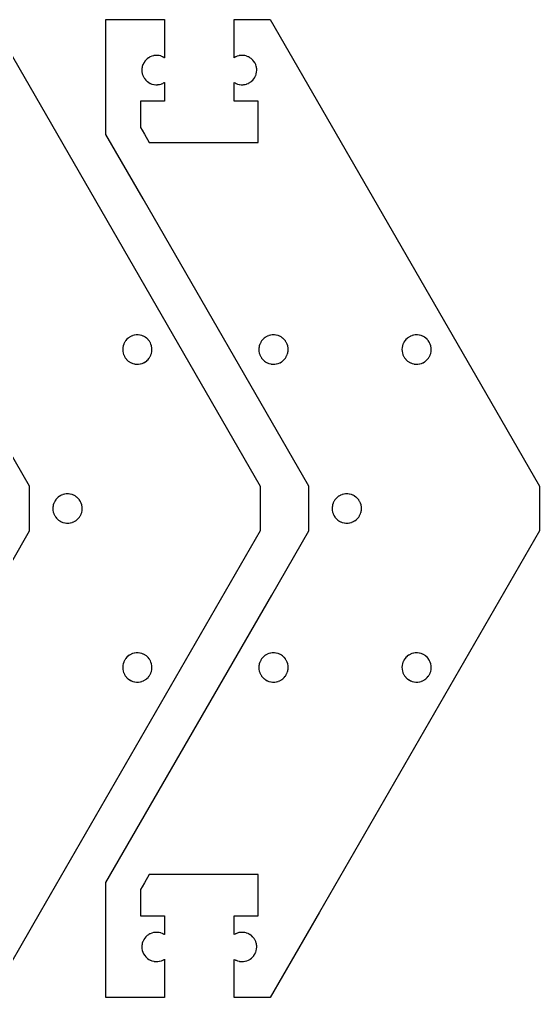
# Model space of a CAD drawing. Extents: x 0 to 3.15, y 0 to 1.46.
# Drawn here: x 2.371 to 3.147, y 0 to 1.458 of the extents above; entities that cross this region are included whole.
import ezdxf

# ---------------------------------------------------------------- set-up
doc = ezdxf.new("R2010")
doc.units = 0
doc.layers.get('0').update_dxf_attribs({"linetype": 'CONTINUOUS'})

msp = doc.modelspace()

# ---------------------------------------------------------------- linework, layer by layer
at = {"color": 7}
for points in [[(2.3285, 1.4583), (2.6569, 0.8895), (2.7301, 0.7627), (2.7301, 0.696), (2.4019, 0.1275), (2.3285, 0.0004)], [(2.3308, 0.6002), (2.3861, 0.696), (2.3861, 0.7627), (2.1387, 1.1913)]]:
    msp.add_lwpolyline(points, dxfattribs=at)
msp.add_lwpolyline([(2.5873, 1.4306), (2.5873, 1.4015), (2.5872, 1.4015), (2.5871, 1.4015), (2.586, 1.4022), (2.5854, 1.4025), (2.5848, 1.4028), (2.5844, 1.403), (2.5823, 1.4038), (2.5818, 1.404), (2.5796, 1.4045), (2.5791, 1.4046), (2.5769, 1.4048), (2.5742, 1.4048), (2.5737, 1.4048), (2.5714, 1.4045), (2.5709, 1.4044), (2.5687, 1.4038), (2.5683, 1.4037), (2.5662, 1.4028), (2.5657, 1.4026), (2.5638, 1.4015), (2.5634, 1.4012), (2.5616, 1.3999), (2.5612, 1.3995), (2.5596, 1.398), (2.5582, 1.3963), (2.5578, 1.3959), (2.5566, 1.394), (2.5564, 1.3936), (2.5554, 1.3915), (2.5552, 1.3911), (2.5543, 1.3885), (2.5539, 1.3862), (2.5538, 1.3857), (2.5537, 1.3835), (2.5537, 1.383), (2.5538, 1.3808), (2.5538, 1.3803), (2.5543, 1.3781), (2.5543, 1.3776), (2.555, 1.3754), (2.5552, 1.3749), (2.5562, 1.3729), (2.5564, 1.3725), (2.5576, 1.3706), (2.5578, 1.3702), (2.5596, 1.368), (2.5599, 1.3677), (2.5616, 1.3662), (2.562, 1.3659), (2.5638, 1.3645), (2.5642, 1.3643), (2.5662, 1.3632), (2.5667, 1.3631), (2.5687, 1.3622), (2.5692, 1.3621), (2.5714, 1.3616), (2.5719, 1.3615), (2.5742, 1.3612), (2.5769, 1.3612), (2.5774, 1.3613), (2.5796, 1.3616), (2.5801, 1.3617), (2.5823, 1.3622), (2.5827, 1.3624), (2.5848, 1.3632), (2.5854, 1.3635), (2.586, 1.3639), (2.5871, 1.3645), (2.5872, 1.3645), (2.5873, 1.3646), (2.5873, 1.3366), (2.5515, 1.3366), (2.5515, 1.2973), (2.5539, 1.2933), (2.5573, 1.2874), (2.5644, 1.2752), (2.7271, 1.2752), (2.7271, 1.3366), (2.6914, 1.3366), (2.6914, 1.3645), (2.6927, 1.3638), (2.6933, 1.3635), (2.6938, 1.3632), (2.6943, 1.3631), (2.6963, 1.3622), (2.6968, 1.3621), (2.699, 1.3616), (2.6995, 1.3615), (2.7018, 1.3612), (2.7045, 1.3612), (2.7055, 1.3613), (2.7073, 1.3616), (2.7077, 1.3617), (2.7099, 1.3622), (2.7104, 1.3624), (2.7125, 1.3632), (2.7129, 1.3634), (2.7149, 1.3645), (2.7153, 1.3648), (2.7171, 1.3662), (2.7174, 1.3665), (2.7191, 1.3681), (2.7205, 1.3698), (2.7208, 1.3702), (2.722, 1.3721), (2.7223, 1.3725), (2.7233, 1.3745), (2.7235, 1.3749), (2.7242, 1.3771), (2.7243, 1.3776), (2.7247, 1.3798), (2.7248, 1.3803), (2.725, 1.3825), (2.725, 1.383), (2.7249, 1.3853), (2.7248, 1.3857), (2.7244, 1.388), (2.7243, 1.3885), (2.7235, 1.3911), (2.7225, 1.3931), (2.7223, 1.3936), (2.7211, 1.3955), (2.7208, 1.3959), (2.7194, 1.3976), (2.7191, 1.398), (2.7187, 1.3983), (2.7171, 1.3999), (2.7167, 1.4002), (2.7149, 1.4015), (2.7144, 1.4018), (2.7125, 1.4028), (2.712, 1.403), (2.7099, 1.4038), (2.7094, 1.404), (2.7073, 1.4045), (2.7067, 1.4046), (2.7045, 1.4048), (2.7018, 1.4048), (2.7012, 1.4048), (2.699, 1.4045), (2.6985, 1.4044), (2.6963, 1.4038), (2.6959, 1.4037), (2.6938, 1.4028), (2.6933, 1.4026), (2.6927, 1.4022), (2.6914, 1.4015), (2.6914, 1.4583), (2.7452, 1.4583), (3.0736, 0.8895), (3.1468, 0.7627), (3.1468, 0.696), (2.8186, 0.1275), (2.7452, 0.0004), (2.6914, 0.0004), (2.6914, 0.0572), (2.6927, 0.0565), (2.6933, 0.0562), (2.6938, 0.0559), (2.6943, 0.0558), (2.6963, 0.0549), (2.6968, 0.0548), (2.699, 0.0543), (2.6995, 0.0542), (2.7018, 0.0539), (2.7045, 0.0539), (2.705, 0.054), (2.7073, 0.0543), (2.7077, 0.0544), (2.7099, 0.0549), (2.7104, 0.0551), (2.7125, 0.0559), (2.7129, 0.0562), (2.7149, 0.0572), (2.7153, 0.0576), (2.7171, 0.0589), (2.7174, 0.0592), (2.7191, 0.0608), (2.7205, 0.0625), (2.7208, 0.0629), (2.722, 0.0648), (2.7223, 0.0652), (2.7233, 0.0672), (2.7235, 0.0677), (2.7242, 0.0698), (2.7243, 0.0703), (2.7247, 0.0725), (2.7248, 0.073), (2.725, 0.0752), (2.725, 0.0757), (2.7249, 0.078), (2.7248, 0.0785), (2.7244, 0.0807), (2.7243, 0.0812), (2.7235, 0.0838), (2.7225, 0.0858), (2.7223, 0.0863), (2.7211, 0.0882), (2.7208, 0.0886), (2.7194, 0.0903), (2.7191, 0.0907), (2.7187, 0.091), (2.7171, 0.0926), (2.7167, 0.0929), (2.7149, 0.0942), (2.7144, 0.0945), (2.7125, 0.0955), (2.712, 0.0957), (2.7099, 0.0965), (2.7094, 0.0967), (2.7073, 0.0972), (2.7067, 0.0973), (2.7045, 0.0975), (2.7018, 0.0975), (2.7012, 0.0975), (2.699, 0.0972), (2.6985, 0.0971), (2.6963, 0.0965), (2.6959, 0.0964), (2.6938, 0.0955), (2.6933, 0.0953), (2.6927, 0.0949), (2.6914, 0.0942), (2.6914, 0.1221), (2.7271, 0.1221), (2.7271, 0.1835), (2.5644, 0.1835), (2.5573, 0.1713), (2.5539, 0.1655), (2.5515, 0.1615), (2.5515, 0.1221), (2.5873, 0.1221), (2.5873, 0.0942), (2.5872, 0.0942), (2.5871, 0.0942), (2.586, 0.0949), (2.5854, 0.0952), (2.5848, 0.0955), (2.5844, 0.0957), (2.5823, 0.0965), (2.5818, 0.0967), (2.5796, 0.0972), (2.5791, 0.0973), (2.5769, 0.0975), (2.5742, 0.0975), (2.5737, 0.0975), (2.5714, 0.0972), (2.5709, 0.0971), (2.5687, 0.0965), (2.5683, 0.0964), (2.5662, 0.0955), (2.5657, 0.0953), (2.5638, 0.0942), (2.5634, 0.0939), (2.5616, 0.0926), (2.5612, 0.0922), (2.5596, 0.0907), (2.5582, 0.089), (2.5578, 0.0886), (2.5566, 0.0867), (2.5564, 0.0863), (2.5554, 0.0843), (2.5552, 0.0838), (2.5543, 0.0812), (2.5539, 0.0789), (2.5538, 0.0785), (2.5537, 0.0762), (2.5537, 0.0757), (2.5538, 0.0735), (2.5538, 0.073), (2.5543, 0.0708), (2.5543, 0.0703), (2.555, 0.0681), (2.5552, 0.0677), (2.5562, 0.0656), (2.5564, 0.0652), (2.5576, 0.0633), (2.5578, 0.0629), (2.5593, 0.0611), (2.5596, 0.0608), (2.5599, 0.0604), (2.5616, 0.0589), (2.562, 0.0586), (2.5638, 0.0572), (2.5642, 0.057), (2.5662, 0.0559), (2.5667, 0.0558), (2.5687, 0.0549), (2.5692, 0.0548), (2.5714, 0.0543), (2.5719, 0.0542), (2.5742, 0.0539), (2.5769, 0.0539), (2.5774, 0.054), (2.5796, 0.0543), (2.5801, 0.0544), (2.5823, 0.0549), (2.5827, 0.0551), (2.5848, 0.0559), (2.5854, 0.0562), (2.586, 0.0566), (2.5871, 0.0572), (2.5872, 0.0572), (2.5873, 0.0573), (2.5873, 0.0004), (2.5, 0.0004), (2.5, 0.1716), (2.7474, 0.6002), (2.8028, 0.696), (2.8028, 0.7627), (2.5553, 1.1913), (2.5, 1.2872), (2.5, 1.4583), (2.5873, 1.4583), (2.5873, 1.4306)], close=True, dxfattribs=at)
at = {"color": 0}
for points in [[(2.5455, 0.9882), (2.545, 0.9881), (2.5427, 0.9878), (2.5423, 0.9877), (2.5401, 0.9871), (2.5396, 0.987), (2.5375, 0.9862), (2.5371, 0.9859), (2.5351, 0.9848), (2.5347, 0.9845), (2.5329, 0.9832), (2.5326, 0.9829), (2.5309, 0.9813), (2.5295, 0.9796), (2.5292, 0.9792), (2.528, 0.9773), (2.5277, 0.9769), (2.5267, 0.9749), (2.5265, 0.9744), (2.5257, 0.9718), (2.5253, 0.9696), (2.5252, 0.9691), (2.525, 0.9669), (2.525, 0.9664), (2.5251, 0.9641), (2.5252, 0.9636), (2.5256, 0.9614), (2.5257, 0.9609), (2.5264, 0.9588), (2.5265, 0.9583), (2.5275, 0.9563), (2.5277, 0.9558), (2.5289, 0.9539), (2.5292, 0.9535), (2.5306, 0.9518), (2.5309, 0.9514), (2.5313, 0.9511), (2.5329, 0.9495), (2.5333, 0.9492), (2.5351, 0.9479), (2.5356, 0.9476), (2.5375, 0.9466), (2.538, 0.9464), (2.5401, 0.9455), (2.5406, 0.9454), (2.5427, 0.9449), (2.5433, 0.9448), (2.5455, 0.9445), (2.5482, 0.9445), (2.5488, 0.9446), (2.551, 0.9449), (2.5515, 0.945), (2.5537, 0.9455), (2.5541, 0.9457), (2.5562, 0.9466), (2.5566, 0.9468), (2.5586, 0.9479), (2.559, 0.9482), (2.5608, 0.9495), (2.5612, 0.9499), (2.5628, 0.9514), (2.5642, 0.9531), (2.5646, 0.9535), (2.5657, 0.9554), (2.566, 0.9558), (2.567, 0.9578), (2.5672, 0.9583), (2.5679, 0.9604), (2.5681, 0.9609), (2.5685, 0.9631), (2.5686, 0.9636), (2.5687, 0.9659), (2.5687, 0.9664), (2.5686, 0.9686), (2.5686, 0.9691), (2.5681, 0.9713), (2.5681, 0.9718), (2.5672, 0.9744), (2.5663, 0.9765), (2.566, 0.9769), (2.5648, 0.9788), (2.5646, 0.9792), (2.5631, 0.981), (2.5628, 0.9813), (2.5624, 0.9817), (2.5608, 0.9832), (2.5604, 0.9835), (2.5586, 0.9848), (2.5582, 0.9851), (2.5562, 0.9862), (2.5557, 0.9863), (2.5537, 0.9871), (2.5532, 0.9873), (2.551, 0.9878), (2.5505, 0.9879), (2.5482, 0.9882), (2.5455, 0.9882)], [(2.7486, 0.9882), (2.7481, 0.9881), (2.7459, 0.9878), (2.7454, 0.9877), (2.7432, 0.9871), (2.7428, 0.987), (2.7407, 0.9862), (2.7402, 0.9859), (2.7383, 0.9848), (2.7378, 0.9845), (2.7361, 0.9832), (2.7357, 0.9829), (2.7341, 0.9813), (2.7326, 0.9796), (2.7323, 0.9792), (2.7311, 0.9773), (2.7309, 0.9769), (2.7299, 0.9749), (2.7296, 0.9744), (2.7288, 0.9718), (2.7284, 0.9696), (2.7283, 0.9691), (2.7281, 0.9669), (2.7281, 0.9664), (2.7283, 0.9641), (2.7283, 0.9636), (2.7287, 0.9614), (2.7288, 0.9609), (2.7295, 0.9588), (2.7296, 0.9583), (2.7306, 0.9563), (2.7309, 0.9558), (2.732, 0.9539), (2.7323, 0.9535), (2.7337, 0.9518), (2.7341, 0.9514), (2.7344, 0.9511), (2.7361, 0.9495), (2.7364, 0.9492), (2.7383, 0.9479), (2.7387, 0.9476), (2.7407, 0.9466), (2.7412, 0.9464), (2.7432, 0.9455), (2.7437, 0.9454), (2.7459, 0.9449), (2.7464, 0.9448), (2.7486, 0.9445), (2.7514, 0.9445), (2.7519, 0.9446), (2.7541, 0.9449), (2.7546, 0.945), (2.7568, 0.9455), (2.7572, 0.9457), (2.7593, 0.9466), (2.7598, 0.9468), (2.7617, 0.9479), (2.7622, 0.9482), (2.7639, 0.9495), (2.7643, 0.9499), (2.7659, 0.9514), (2.7674, 0.9531), (2.7677, 0.9535), (2.7689, 0.9554), (2.7691, 0.9558), (2.7701, 0.9578), (2.7704, 0.9583), (2.7711, 0.9604), (2.7712, 0.9609), (2.7716, 0.9631), (2.7717, 0.9636), (2.7719, 0.9659), (2.7719, 0.9664), (2.7717, 0.9686), (2.7717, 0.9691), (2.7713, 0.9713), (2.7712, 0.9718), (2.7704, 0.9744), (2.7694, 0.9765), (2.7691, 0.9769), (2.768, 0.9788), (2.7677, 0.9792), (2.7663, 0.981), (2.7659, 0.9813), (2.7656, 0.9817), (2.7639, 0.9832), (2.7636, 0.9835), (2.7617, 0.9848), (2.7613, 0.9851), (2.7593, 0.9862), (2.7588, 0.9863), (2.7568, 0.9871), (2.7563, 0.9873), (2.7541, 0.9878), (2.7536, 0.9879), (2.7514, 0.9882), (2.7486, 0.9882)], [(2.9622, 0.9882), (2.9616, 0.9881), (2.9594, 0.9878), (2.9589, 0.9877), (2.9568, 0.9871), (2.9563, 0.987), (2.9542, 0.9862), (2.9538, 0.9859), (2.9518, 0.9848), (2.9514, 0.9845), (2.9496, 0.9832), (2.9492, 0.9829), (2.9476, 0.9813), (2.9462, 0.9796), (2.9459, 0.9792), (2.9447, 0.9773), (2.9444, 0.9769), (2.9434, 0.9749), (2.9432, 0.9744), (2.9423, 0.9718), (2.9419, 0.9696), (2.9419, 0.9691), (2.9417, 0.9669), (2.9417, 0.9664), (2.9418, 0.9641), (2.9419, 0.9636), (2.9423, 0.9614), (2.9423, 0.9609), (2.943, 0.9588), (2.9432, 0.9583), (2.9442, 0.9563), (2.9444, 0.9558), (2.9456, 0.9539), (2.9459, 0.9535), (2.9473, 0.9518), (2.9476, 0.9514), (2.948, 0.9511), (2.9496, 0.9495), (2.95, 0.9492), (2.9518, 0.9479), (2.9523, 0.9476), (2.9542, 0.9466), (2.9547, 0.9464), (2.9568, 0.9455), (2.9573, 0.9454), (2.9594, 0.9449), (2.96, 0.9448), (2.9622, 0.9445), (2.9649, 0.9445), (2.9654, 0.9446), (2.9677, 0.9449), (2.9682, 0.945), (2.9703, 0.9455), (2.9708, 0.9457), (2.9729, 0.9466), (2.9733, 0.9468), (2.9753, 0.9479), (2.9757, 0.9482), (2.9775, 0.9495), (2.9779, 0.9499), (2.9795, 0.9514), (2.9809, 0.9531), (2.9812, 0.9535), (2.9824, 0.9554), (2.9827, 0.9558), (2.9837, 0.9578), (2.9839, 0.9583), (2.9846, 0.9604), (2.9848, 0.9609), (2.9851, 0.9631), (2.9853, 0.9636), (2.9854, 0.9659), (2.9854, 0.9664), (2.9853, 0.9686), (2.9853, 0.9691), (2.9848, 0.9713), (2.9848, 0.9718), (2.9839, 0.9744), (2.9829, 0.9765), (2.9827, 0.9769), (2.9815, 0.9788), (2.9812, 0.9792), (2.9798, 0.981), (2.9795, 0.9813), (2.9791, 0.9817), (2.9775, 0.9832), (2.9771, 0.9835), (2.9753, 0.9848), (2.9748, 0.9851), (2.9729, 0.9862), (2.9724, 0.9863), (2.9703, 0.9871), (2.9698, 0.9873), (2.9677, 0.9878), (2.9671, 0.9879), (2.9649, 0.9882), (2.9622, 0.9882)], [(2.4413, 0.7512), (2.4408, 0.7511), (2.4386, 0.7509), (2.4381, 0.7508), (2.4359, 0.7502), (2.4355, 0.75), (2.4334, 0.7492), (2.4329, 0.7489), (2.431, 0.7478), (2.4306, 0.7476), (2.4288, 0.7463), (2.4284, 0.7459), (2.4268, 0.7444), (2.4253, 0.7426), (2.425, 0.7422), (2.4238, 0.7403), (2.4236, 0.7399), (2.4226, 0.7379), (2.4224, 0.7374), (2.4215, 0.7348), (2.4211, 0.7326), (2.421, 0.7321), (2.4209, 0.7299), (2.4209, 0.7294), (2.421, 0.7272), (2.421, 0.7266), (2.4214, 0.7244), (2.4215, 0.724), (2.4222, 0.7218), (2.4224, 0.7213), (2.4233, 0.7193), (2.4236, 0.7189), (2.4247, 0.717), (2.425, 0.7165), (2.4264, 0.7148), (2.4268, 0.7144), (2.4271, 0.714), (2.4288, 0.7125), (2.4291, 0.7122), (2.431, 0.7109), (2.4314, 0.7107), (2.4334, 0.7096), (2.4339, 0.7094), (2.4359, 0.7086), (2.4364, 0.7084), (2.4386, 0.7079), (2.4391, 0.7078), (2.4413, 0.7075), (2.4441, 0.7075), (2.4446, 0.7076), (2.4468, 0.7079), (2.4473, 0.708), (2.4495, 0.7086), (2.4499, 0.7088), (2.452, 0.7096), (2.4525, 0.7098), (2.4544, 0.7109), (2.4549, 0.7112), (2.4566, 0.7125), (2.457, 0.7129), (2.4587, 0.7144), (2.4601, 0.7161), (2.4604, 0.7165), (2.4616, 0.7184), (2.4619, 0.7189), (2.4628, 0.7209), (2.4631, 0.7213), (2.4638, 0.7235), (2.4639, 0.724), (2.4643, 0.7261), (2.4644, 0.7266), (2.4646, 0.7289), (2.4646, 0.7294), (2.4645, 0.7316), (2.4644, 0.7321), (2.464, 0.7343), (2.4639, 0.7348), (2.4631, 0.7374), (2.4621, 0.7395), (2.4619, 0.7399), (2.4607, 0.7418), (2.4604, 0.7422), (2.459, 0.744), (2.4587, 0.7444), (2.4583, 0.7447), (2.4566, 0.7463), (2.4563, 0.7465), (2.4544, 0.7478), (2.454, 0.7481), (2.452, 0.7492), (2.4516, 0.7493), (2.4495, 0.7502), (2.449, 0.7503), (2.4468, 0.7509), (2.4463, 0.7509), (2.4441, 0.7512), (2.4413, 0.7512)], [(2.858, 0.7512), (2.8575, 0.7511), (2.8552, 0.7509), (2.8548, 0.7508), (2.8526, 0.7502), (2.8521, 0.75), (2.85, 0.7492), (2.8496, 0.7489), (2.8476, 0.7478), (2.8472, 0.7476), (2.8454, 0.7463), (2.8451, 0.7459), (2.8434, 0.7444), (2.842, 0.7426), (2.8417, 0.7422), (2.8405, 0.7403), (2.8402, 0.7399), (2.8392, 0.7379), (2.839, 0.7374), (2.8382, 0.7348), (2.8378, 0.7326), (2.8377, 0.7321), (2.8375, 0.7299), (2.8375, 0.7294), (2.8376, 0.7272), (2.8377, 0.7266), (2.8381, 0.7244), (2.8382, 0.724), (2.8389, 0.7218), (2.839, 0.7213), (2.84, 0.7193), (2.8402, 0.7189), (2.8414, 0.717), (2.8417, 0.7165), (2.8431, 0.7148), (2.8434, 0.7144), (2.8438, 0.714), (2.8454, 0.7125), (2.8458, 0.7122), (2.8476, 0.7109), (2.8481, 0.7107), (2.85, 0.7096), (2.8505, 0.7094), (2.8526, 0.7086), (2.8531, 0.7084), (2.8552, 0.7079), (2.8558, 0.7078), (2.858, 0.7075), (2.8607, 0.7075), (2.8613, 0.7076), (2.8635, 0.7079), (2.864, 0.708), (2.8662, 0.7086), (2.8666, 0.7088), (2.8687, 0.7096), (2.8691, 0.7098), (2.8711, 0.7109), (2.8715, 0.7112), (2.8733, 0.7125), (2.8737, 0.7129), (2.8753, 0.7144), (2.8767, 0.7161), (2.8771, 0.7165), (2.8782, 0.7184), (2.8785, 0.7189), (2.8795, 0.7209), (2.8797, 0.7213), (2.8804, 0.7235), (2.8806, 0.724), (2.881, 0.7261), (2.8811, 0.7266), (2.8812, 0.7289), (2.8812, 0.7294), (2.8811, 0.7316), (2.8811, 0.7321), (2.8806, 0.7343), (2.8806, 0.7348), (2.8797, 0.7374), (2.8788, 0.7395), (2.8785, 0.7399), (2.8773, 0.7418), (2.8771, 0.7422), (2.8756, 0.744), (2.8753, 0.7444), (2.8749, 0.7447), (2.8733, 0.7463), (2.8729, 0.7465), (2.8711, 0.7478), (2.8707, 0.7481), (2.8687, 0.7492), (2.8682, 0.7493), (2.8662, 0.7502), (2.8657, 0.7503), (2.8635, 0.7509), (2.863, 0.7509), (2.8607, 0.7512), (2.858, 0.7512)], [(2.5455, 0.5142), (2.545, 0.5142), (2.5427, 0.5139), (2.5423, 0.5138), (2.5401, 0.5132), (2.5396, 0.513), (2.5375, 0.5122), (2.5371, 0.5119), (2.5351, 0.5109), (2.5347, 0.5106), (2.5329, 0.5093), (2.5326, 0.5089), (2.5309, 0.5074), (2.5295, 0.5056), (2.5292, 0.5053), (2.528, 0.5034), (2.5277, 0.5029), (2.5267, 0.5009), (2.5265, 0.5004), (2.5257, 0.4978), (2.5253, 0.4956), (2.5252, 0.4951), (2.525, 0.4929), (2.525, 0.4924), (2.5251, 0.4902), (2.5252, 0.4896), (2.5256, 0.4875), (2.5257, 0.487), (2.5264, 0.4848), (2.5265, 0.4843), (2.5275, 0.4823), (2.5277, 0.4819), (2.5289, 0.48), (2.5292, 0.4795), (2.5306, 0.4778), (2.5309, 0.4774), (2.5313, 0.4771), (2.5329, 0.4755), (2.5333, 0.4753), (2.5351, 0.4739), (2.5356, 0.4737), (2.5375, 0.4726), (2.538, 0.4724), (2.5401, 0.4716), (2.5406, 0.4715), (2.5427, 0.4709), (2.5433, 0.4709), (2.5455, 0.4705), (2.5482, 0.4705), (2.5488, 0.4706), (2.551, 0.4709), (2.5515, 0.471), (2.5537, 0.4716), (2.5541, 0.4718), (2.5562, 0.4726), (2.5566, 0.4728), (2.5586, 0.4739), (2.559, 0.4742), (2.5608, 0.4755), (2.5612, 0.4759), (2.5628, 0.4774), (2.5642, 0.4792), (2.5646, 0.4795), (2.5657, 0.4814), (2.566, 0.4819), (2.567, 0.4839), (2.5672, 0.4843), (2.5679, 0.4865), (2.5681, 0.487), (2.5685, 0.4891), (2.5686, 0.4896), (2.5687, 0.4919), (2.5687, 0.4924), (2.5686, 0.4946), (2.5686, 0.4951), (2.5681, 0.4973), (2.5681, 0.4978), (2.5672, 0.5004), (2.5663, 0.5025), (2.566, 0.5029), (2.5648, 0.5048), (2.5646, 0.5053), (2.5631, 0.507), (2.5628, 0.5074), (2.5624, 0.5077), (2.5608, 0.5093), (2.5604, 0.5095), (2.5586, 0.5109), (2.5582, 0.5111), (2.5562, 0.5122), (2.5557, 0.5124), (2.5537, 0.5132), (2.5532, 0.5133), (2.551, 0.5139), (2.5505, 0.5139), (2.5482, 0.5142), (2.5455, 0.5142)], [(2.7486, 0.5142), (2.7481, 0.5142), (2.7459, 0.5139), (2.7454, 0.5138), (2.7432, 0.5132), (2.7428, 0.513), (2.7407, 0.5122), (2.7402, 0.5119), (2.7383, 0.5109), (2.7378, 0.5106), (2.7361, 0.5093), (2.7357, 0.5089), (2.7341, 0.5074), (2.7326, 0.5056), (2.7323, 0.5053), (2.7311, 0.5034), (2.7309, 0.5029), (2.7299, 0.5009), (2.7296, 0.5004), (2.7288, 0.4978), (2.7284, 0.4956), (2.7283, 0.4951), (2.7281, 0.4929), (2.7281, 0.4924), (2.7283, 0.4902), (2.7283, 0.4896), (2.7287, 0.4875), (2.7288, 0.487), (2.7295, 0.4848), (2.7296, 0.4843), (2.7306, 0.4823), (2.7309, 0.4819), (2.732, 0.48), (2.7323, 0.4795), (2.7337, 0.4778), (2.7341, 0.4774), (2.7344, 0.4771), (2.7361, 0.4755), (2.7364, 0.4753), (2.7383, 0.4739), (2.7387, 0.4737), (2.7407, 0.4726), (2.7412, 0.4724), (2.7432, 0.4716), (2.7437, 0.4715), (2.7459, 0.4709), (2.7464, 0.4709), (2.7486, 0.4705), (2.7514, 0.4705), (2.7519, 0.4706), (2.7541, 0.4709), (2.7546, 0.471), (2.7568, 0.4716), (2.7572, 0.4718), (2.7593, 0.4726), (2.7598, 0.4728), (2.7617, 0.4739), (2.7622, 0.4742), (2.7639, 0.4755), (2.7643, 0.4759), (2.7659, 0.4774), (2.7674, 0.4792), (2.7677, 0.4795), (2.7689, 0.4814), (2.7691, 0.4819), (2.7701, 0.4839), (2.7704, 0.4843), (2.7711, 0.4865), (2.7712, 0.487), (2.7716, 0.4891), (2.7717, 0.4896), (2.7719, 0.4919), (2.7719, 0.4924), (2.7717, 0.4946), (2.7717, 0.4951), (2.7713, 0.4973), (2.7712, 0.4978), (2.7704, 0.5004), (2.7694, 0.5025), (2.7691, 0.5029), (2.768, 0.5048), (2.7677, 0.5053), (2.7663, 0.507), (2.7659, 0.5074), (2.7656, 0.5077), (2.7639, 0.5093), (2.7636, 0.5095), (2.7617, 0.5109), (2.7613, 0.5111), (2.7593, 0.5122), (2.7588, 0.5124), (2.7568, 0.5132), (2.7563, 0.5133), (2.7541, 0.5139), (2.7536, 0.5139), (2.7514, 0.5142), (2.7486, 0.5142)], [(2.9622, 0.5142), (2.9616, 0.5142), (2.9594, 0.5139), (2.9589, 0.5138), (2.9568, 0.5132), (2.9563, 0.513), (2.9542, 0.5122), (2.9538, 0.5119), (2.9518, 0.5109), (2.9514, 0.5106), (2.9496, 0.5093), (2.9492, 0.5089), (2.9476, 0.5074), (2.9462, 0.5056), (2.9459, 0.5053), (2.9447, 0.5034), (2.9444, 0.5029), (2.9434, 0.5009), (2.9432, 0.5004), (2.9423, 0.4978), (2.9419, 0.4956), (2.9419, 0.4951), (2.9417, 0.4929), (2.9417, 0.4924), (2.9418, 0.4902), (2.9419, 0.4896), (2.9423, 0.4875), (2.9423, 0.487), (2.943, 0.4848), (2.9432, 0.4843), (2.9442, 0.4823), (2.9444, 0.4819), (2.9456, 0.48), (2.9459, 0.4795), (2.9473, 0.4778), (2.9476, 0.4774), (2.948, 0.4771), (2.9496, 0.4755), (2.95, 0.4753), (2.9518, 0.4739), (2.9523, 0.4737), (2.9542, 0.4726), (2.9547, 0.4724), (2.9568, 0.4716), (2.9573, 0.4715), (2.9594, 0.4709), (2.96, 0.4709), (2.9622, 0.4705), (2.9649, 0.4705), (2.9654, 0.4706), (2.9677, 0.4709), (2.9682, 0.471), (2.9703, 0.4716), (2.9708, 0.4718), (2.9729, 0.4726), (2.9733, 0.4728), (2.9753, 0.4739), (2.9757, 0.4742), (2.9775, 0.4755), (2.9779, 0.4759), (2.9795, 0.4774), (2.9809, 0.4792), (2.9812, 0.4795), (2.9824, 0.4814), (2.9827, 0.4819), (2.9837, 0.4839), (2.9839, 0.4843), (2.9846, 0.4865), (2.9848, 0.487), (2.9851, 0.4891), (2.9853, 0.4896), (2.9854, 0.4919), (2.9854, 0.4924), (2.9853, 0.4946), (2.9853, 0.4951), (2.9848, 0.4973), (2.9848, 0.4978), (2.9839, 0.5004), (2.9829, 0.5025), (2.9827, 0.5029), (2.9815, 0.5048), (2.9812, 0.5053), (2.9798, 0.507), (2.9795, 0.5074), (2.9791, 0.5077), (2.9775, 0.5093), (2.9771, 0.5095), (2.9753, 0.5109), (2.9748, 0.5111), (2.9729, 0.5122), (2.9724, 0.5124), (2.9703, 0.5132), (2.9698, 0.5133), (2.9677, 0.5139), (2.9671, 0.5139), (2.9649, 0.5142), (2.9622, 0.5142)]]:
    msp.add_lwpolyline(points, close=True, dxfattribs=at)

doc.saveas('drawing.dxf')
